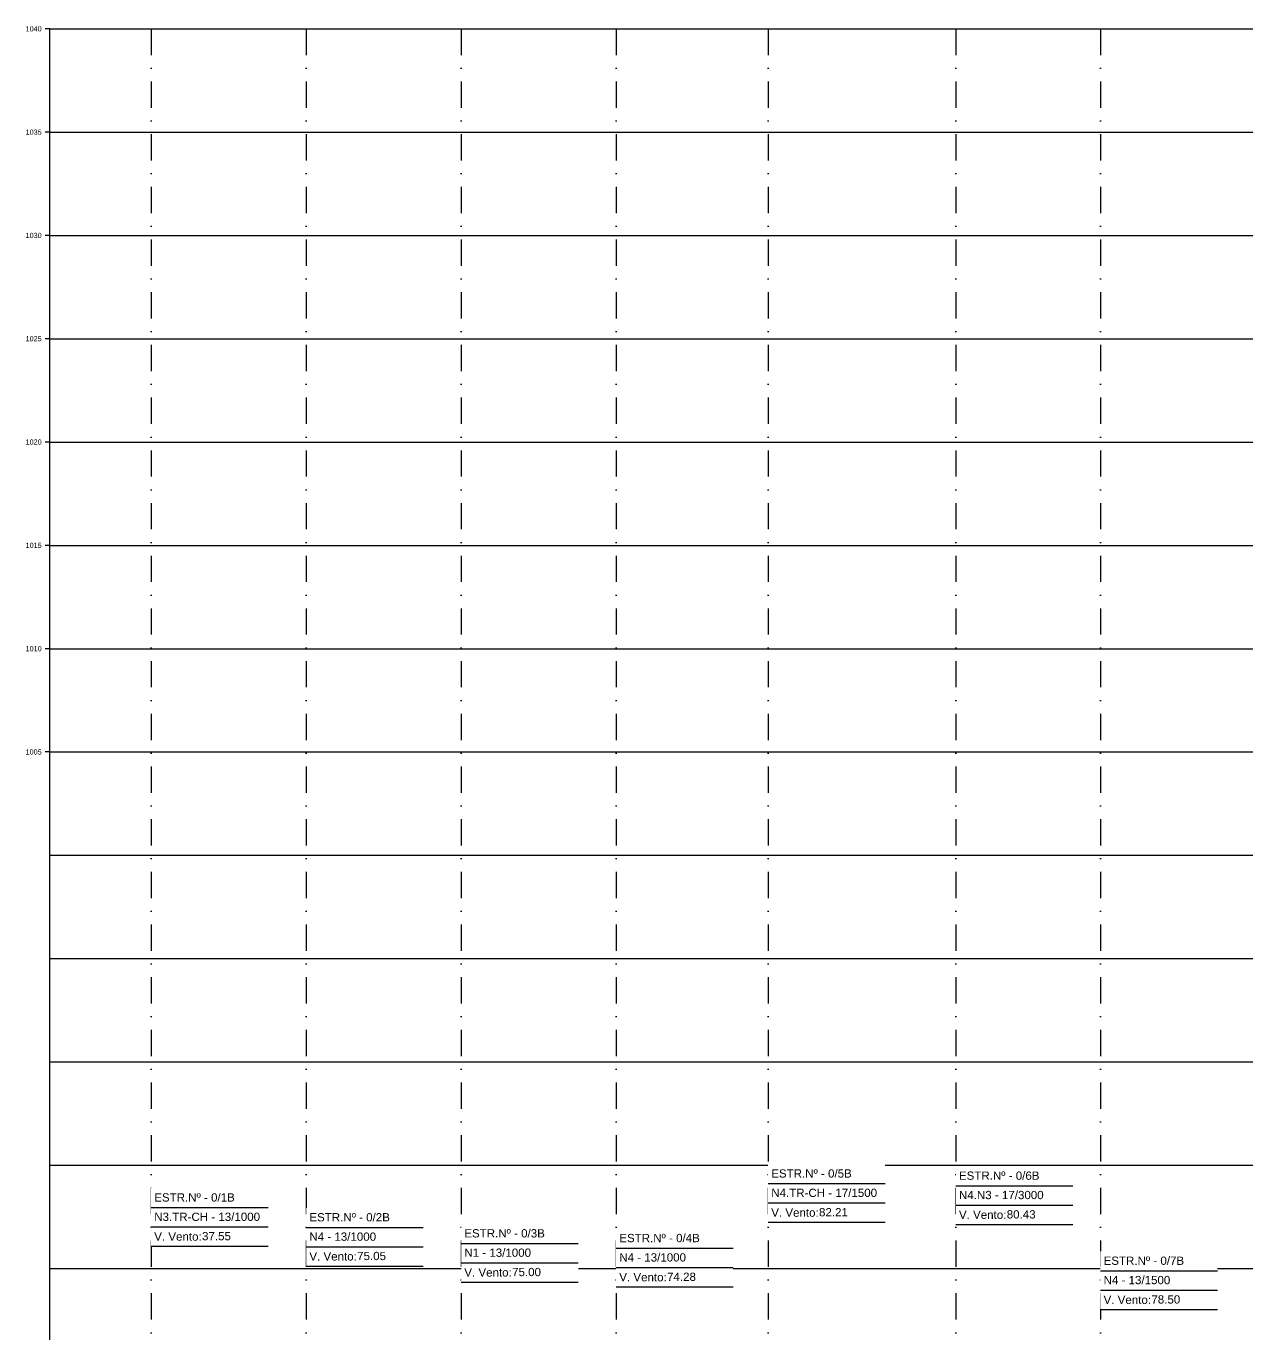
# Model space of a CAD drawing. Header units: metres. Extents: x -121 to 9872, y 3505 to 10721.
# Drawn here: x -42 to 549, y 7245 to 7878 of the extents above; entities that cross this region are included whole.
import ezdxf
from ezdxf.enums import TextEntityAlignment as Align

# ---------------------------------------------------------------- set-up
doc = ezdxf.new("R2010")
doc.units = ezdxf.units.M
doc.set_wipeout_variables(frame=1)
doc.linetypes.add('DASHDOT', pattern=[25.4, 12.7, -6.35, 0, -6.35])
for name, color, linetype in [('Cabeçalho', 7, 'Continuous'), ('GRID', 253, 'Continuous'), ('Ind_Bloco', 7, 'Continuous'), ('Perfil - Caixa', 251, 'Continuous'), ('Perfil - Texto Geral', 7, 'Continuous')]:
    doc.layers.add(name, color=color, linetype=linetype)
doc.styles.add('Arial', font='arial.ttf')
doc.styles.add('SIMM-PADRÃO_(TXT)', font='arial.ttf', dxfattribs={"height": 2})

# ---------------------------------------------------------------- blocks, each defined once
blk = doc.blocks.new('BlocoCabecalho')
blk.add_wipeout([(-11.66, -3.34), (44.97, -3.34), (44.97, -31.45), (-11.66, -31.45)])
for points in [[(-11.66, -12.71), (44.97, -12.71)], [(-11.66, -22.08), (44.97, -22.08)], [(-11.66, -31.45), (44.97, -31.45)]]:
    blk.add_lwpolyline(points)
at = {"style": 'SIMM-PADRÃO_(TXT)'}
for tag, p in [('ESTRUTURANUM', (-10.16, -11.03)), ('TIPO_ESFORÇO', (-10.16, -20.4)), ('VÃOVENTO', (12.97, -29.77))]:
    blk.add_attdef(tag, text='', height=4, dxfattribs=at).set_placement(p, align=Align.BOTTOM_LEFT)
at = {"layer": 'Ind_Bloco', "color": 7, "style": 'Arial'}
blk.add_text('V. Vento:', height=4, dxfattribs=at).set_placement((-10.16, -26.77), align=Align.MIDDLE_LEFT)

msp = doc.modelspace()

# ---------------------------------------------------------------- linework, layer by layer
at = {"layer": 'GRID', "linetype": 'DASHDOT'}
for p, q in [((18.802, 7876.973), (18.802, 5510.205)), ((93.891, 7876.973), (93.891, 7174.121)), ((168.891, 7876.973), (168.891, 5510.205)), ((243.891, 7876.973), (243.891, 5510.205)), ((317.443, 7876.973), (317.443, 5510.205)), ((408.303, 7876.973), (408.303, 5510.205)), ((478.303, 7876.973), (478.303, 5510.205))]:
    msp.add_line(p, q, dxfattribs=at)
at = {"layer": 'GRID'}
for p, q in [((17.759, 7676.973), (18.673, 7676.973)), ((17.759, 7676.973), (18.802, 7676.973)), ((18.802, 7676.973), (19.759, 7676.973)), ((17.759, 7626.973), (18.651, 7626.973)), ((17.759, 7626.973), (18.802, 7626.973)), ((18.802, 7626.973), (19.759, 7626.973)), ((17.759, 7576.973), (18.629, 7576.973)), ((17.759, 7576.973), (18.802, 7576.973)), ((18.802, 7576.973), (19.759, 7576.973))]:
    msp.add_line(p, q, dxfattribs=at)
for points in [[(-30.298, 5560.205), (-30.298, 7876.973), (7827.812, 7876.973), (7827.812, 5560.205), (-30.298, 5560.205)], [(-30.298, 5560.205), (-30.298, 7876.973)], [(19.759, 7876.973), (7827.812, 7876.973)], [(19.759, 7876.973), (7827.812, 7876.973)], [(-30.298, 7826.973), (7827.812, 7826.973)], [(-30.298, 7776.973), (7827.812, 7776.973)], [(-30.298, 7726.973), (7827.812, 7726.973)], [(-30.298, 7676.973), (-32.418, 7676.973)], [(-30.298, 7676.973), (7827.812, 7676.973)], [(-30.298, 7626.973), (-32.418, 7626.973)], [(-30.298, 7626.973), (243.891, 7626.973)], [(243.891, 7626.973), (7827.812, 7626.973)], [(-30.298, 7576.973), (-32.418, 7576.973)], [(-30.298, 7576.973), (7827.812, 7576.973)], [(-30.298, 7526.973), (7827.812, 7526.973)], [(-30.298, 7476.973), (7827.812, 7476.973)], [(-30.298, 7426.973), (7827.812, 7426.973)], [(-30.298, 7376.973), (7827.812, 7376.973)], [(-30.298, 7326.973), (7827.812, 7326.973)], [(-30.298, 7276.973), (7827.812, 7276.973)]]:
    msp.add_lwpolyline(points, dxfattribs=at)
at = {"layer": 'Perfil - Caixa'}
for p, q in [((17.759, 7876.973), (19.759, 7876.973)), ((17.759, 7876.973), (18.802, 7876.973)), ((17.759, 7826.973), (19.759, 7826.973)), ((17.759, 7826.973), (18.802, 7826.973)), ((17.759, 7776.973), (18.716, 7776.973)), ((17.759, 7776.973), (18.802, 7776.973)), ((18.802, 7776.973), (19.759, 7776.973)), ((17.759, 7726.973), (18.694, 7726.973)), ((17.759, 7726.973), (18.802, 7726.973)), ((18.802, 7726.973), (19.759, 7726.973)), ((17.759, 7526.973), (18.608, 7526.973)), ((17.759, 7526.973), (18.802, 7526.973)), ((18.802, 7526.973), (19.759, 7526.973))]:
    msp.add_line(p, q, dxfattribs=at)
for points in [[(-30.298, 7876.973), (-32.418, 7876.973)], [(-30.298, 7876.973), (18.281, 7876.973)], [(-30.298, 7826.973), (-32.418, 7826.973)], [(-30.298, 7776.973), (-32.418, 7776.973)], [(-30.298, 7726.973), (-32.418, 7726.973)], [(-30.298, 7526.973), (-32.418, 7526.973)]]:
    msp.add_lwpolyline(points, dxfattribs=at)

# ---------------------------------------------------------------- texts
at = {"layer": 'GRID', "color": 0, "linetype": 'Continuous', "lineweight": -2, "char_height": 2.5, "attachment_point": 6, "style": 'Arial'}
for s, insert in [('1020', (-34.187, 7676.973)), ('1015', (-34.187, 7626.973)), ('1010', (-34.187, 7576.973))]:
    msp.add_mtext(s, dxfattribs=dict(at, insert=insert))
at = {"layer": 'Perfil - Texto Geral', "color": 0, "linetype": 'Continuous', "lineweight": -2, "char_height": 2.5, "attachment_point": 6, "style": 'Arial'}
for s, insert in [('1040', (-34.187, 7876.973)), ('1035', (-34.187, 7826.973)), ('1030', (-34.187, 7776.973)), ('1025', (-34.187, 7726.973)), ('1005', (-34.187, 7526.973))]:
    msp.add_mtext(s, dxfattribs=dict(at, insert=insert))

# ---------------------------------------------------------------- next in the draw order: block references
at = {"layer": 'Cabeçalho'}
for p, values in [((329.099, 7330.804), {'ESTRUTURANUM': 'ESTR.Nº - 0/5B', 'TIPO_ESFORÇO': 'N4.TR-CH - 17/1500', 'VÃOVENTO': '82.21'}), ((419.959, 7329.752), {'ESTRUTURANUM': 'ESTR.Nº - 0/6B', 'TIPO_ESFORÇO': 'N4.N3 - 17/3000', 'VÃOVENTO': '80.43'}), ((30.458, 7319.213), {'ESTRUTURANUM': 'ESTR.Nº - 0/1B', 'TIPO_ESFORÇO': 'N3.TR-CH - 13/1000', 'VÃOVENTO': '37.55'}), ((105.547, 7309.612), {'ESTRUTURANUM': 'ESTR.Nº - 0/2B', 'TIPO_ESFORÇO': 'N4 - 13/1000', 'VÃOVENTO': '75.05'}), ((180.547, 7301.844), {'ESTRUTURANUM': 'ESTR.Nº - 0/3B', 'TIPO_ESFORÇO': 'N1 - 13/1000', 'VÃOVENTO': '75.00'}), ((255.547, 7299.554), {'ESTRUTURANUM': 'ESTR.Nº - 0/4B', 'TIPO_ESFORÇO': 'N4 - 13/1000', 'VÃOVENTO': '74.28'}), ((489.959, 7288.584), {'ESTRUTURANUM': 'ESTR.Nº - 0/7B', 'TIPO_ESFORÇO': 'N4 - 13/1500', 'VÃOVENTO': '78.50'})]:
    msp.add_blockref('BlocoCabecalho', p, dxfattribs=at).add_auto_attribs(values)

doc.saveas('drawing.dxf')
